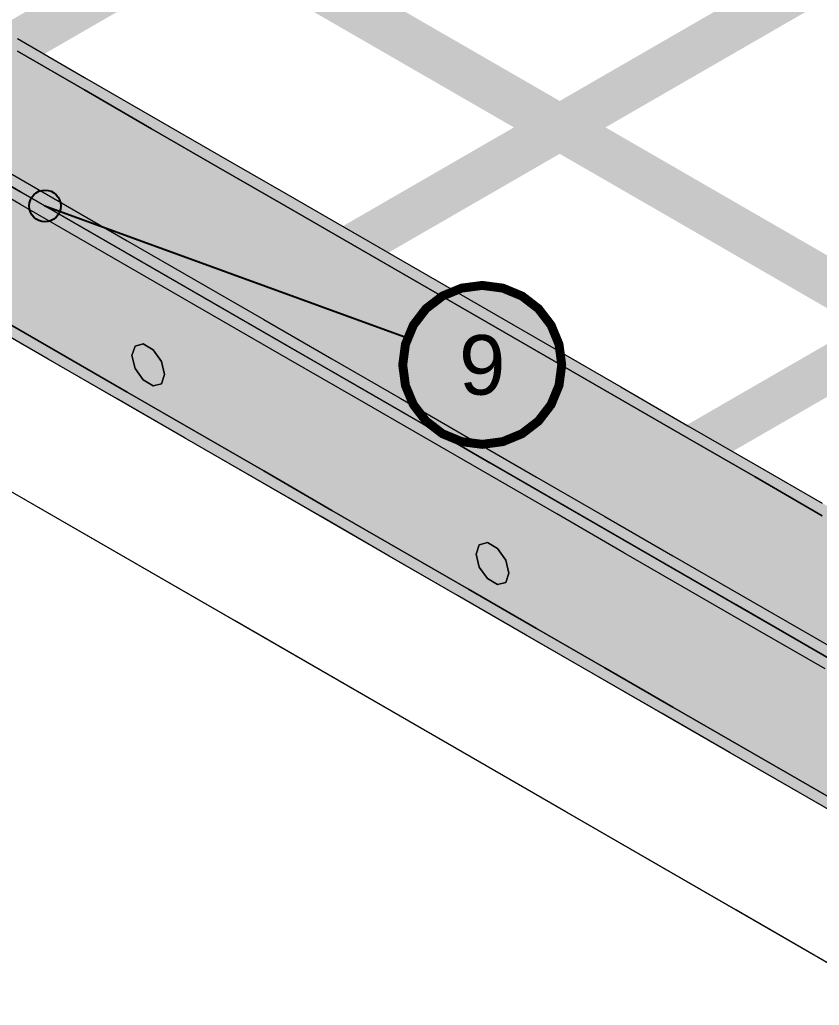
# Model space of a CAD drawing. Header units: metres. Extents: x 349021 to 349543, y 9281040 to 9281959.
# Drawn here: x 349206.5002 to 349206.9025, y 9281041.4445 to 9281041.9405 of the extents above; entities that cross this region are included whole.
import ezdxf
from ezdxf.enums import TextEntityAlignment as Align

# ---------------------------------------------------------------- set-up
doc = ezdxf.new("R2010")
doc.units = ezdxf.units.M
doc.header["$LTSCALE"] = 0.25
doc.layers.add('ISO-3D', color=7, linetype='CONTINUOUS', lineweight=13)
doc.layers.add('ISO-3D-ARISTAS', color=250, linetype='CONTINUOUS', lineweight=13)
doc.layers.add('LLAMADAS-NUM', color=30, linetype='CONTINUOUS', lineweight=25, true_color=0xc05014)
doc.styles.get("Standard").update_dxf_attribs({"font": 'arial.ttf'})

msp = doc.modelspace()

# ---------------------------------------------------------------- linework, layer by layer
at = {"layer": 'ISO-3D', "true_color": 0x67422b}
for points in [[(349206.55019, 9281041.97166), (349206.55432, 9281041.97274), (349206.46759, 9281041.92397), (349206.47171, 9281041.92505)], [(349206.88861, 9281041.96705), (349206.89273, 9281041.96812), (349206.806, 9281041.91935), (349206.81013, 9281041.92043)], [(349206.56354, 9281041.95276), (349206.55941, 9281041.95168), (349206.48093, 9281041.90507), (349206.47681, 9281041.90399)], [(349206.90195, 9281041.94814), (349206.89783, 9281041.94706), (349206.81935, 9281041.90045), (349206.81522, 9281041.89937)], [(349206.806, 9281041.91935), (349206.81013, 9281041.92043), (349206.7234, 9281041.87166), (349206.72752, 9281041.87274)], [(349206.81935, 9281041.90045), (349206.81522, 9281041.89937), (349206.73674, 9281041.85276), (349206.73262, 9281041.85168)], [(349206.7234, 9281041.87166), (349206.72752, 9281041.87274), (349206.64079, 9281041.82397), (349206.64492, 9281041.82505)], [(349206.73674, 9281041.85276), (349206.73262, 9281041.85168), (349206.65414, 9281041.80507), (349206.65001, 9281041.80399)], [(349206.64079, 9281041.82397), (349206.64492, 9281041.82505), (349206.55819, 9281041.77628), (349206.56231, 9281041.77736)], [(349206.97921, 9281041.81935), (349206.98333, 9281041.82043), (349206.8966, 9281041.77166), (349206.90073, 9281041.77274)], [(349206.65414, 9281041.80507), (349206.65001, 9281041.80399), (349206.57153, 9281041.75737), (349206.56741, 9281041.75629)], [(349206.8966, 9281041.77166), (349206.90073, 9281041.77274), (349206.814, 9281041.72397), (349206.81812, 9281041.72505)], [(349206.90995, 9281041.75276), (349206.90582, 9281041.75168), (349206.82734, 9281041.70507), (349206.82322, 9281041.70399)], [(349206.814, 9281041.72397), (349206.81812, 9281041.72505), (349206.73139, 9281041.67628), (349206.73552, 9281041.67736)], [(349206.82734, 9281041.70507), (349206.82322, 9281041.70399), (349206.74474, 9281041.65737), (349206.74061, 9281041.65629)]]:
    msp.add_solid(points, dxfattribs=at)
at = {"layer": 'ISO-3D', "true_color": 0x7c4f34}
for points in [[(349206.55432, 9281041.97274), (349206.55941, 9281041.9698), (349206.47171, 9281041.92505), (349206.47681, 9281041.9221)], [(349206.72463, 9281041.92564), (349206.71953, 9281041.92269), (349206.64202, 9281041.97333), (349206.63692, 9281041.97039)], [(349206.89273, 9281041.96812), (349206.89783, 9281041.96518), (349206.81013, 9281041.92043), (349206.81522, 9281041.91749)], [(349206.55941, 9281041.95168), (349206.55432, 9281041.95462), (349206.47681, 9281041.90399), (349206.47171, 9281041.90693)], [(349206.71953, 9281041.90458), (349206.72463, 9281041.90752), (349206.63692, 9281041.95227), (349206.64202, 9281041.95521)], [(349206.89783, 9281041.94706), (349206.89273, 9281041.95001), (349206.81522, 9281041.89937), (349206.81013, 9281041.90231)], [(349206.80723, 9281041.87794), (349206.80213, 9281041.875), (349206.72463, 9281041.92564), (349206.71953, 9281041.92269)], [(349206.81013, 9281041.92043), (349206.81522, 9281041.91749), (349206.72752, 9281041.87274), (349206.73262, 9281041.8698)], [(349206.80213, 9281041.85688), (349206.80723, 9281041.85983), (349206.71953, 9281041.90458), (349206.72463, 9281041.90752)], [(349206.81522, 9281041.89937), (349206.81013, 9281041.90231), (349206.73262, 9281041.85168), (349206.72752, 9281041.85462)], [(349206.88984, 9281041.83025), (349206.88474, 9281041.82731), (349206.80723, 9281041.87794), (349206.80213, 9281041.875)], [(349206.55142, 9281041.82564), (349206.54632, 9281041.82269), (349206.46881, 9281041.87333), (349206.46372, 9281041.87039)], [(349206.72752, 9281041.87274), (349206.73262, 9281041.8698), (349206.64492, 9281041.82505), (349206.65001, 9281041.8221)], [(349206.88474, 9281041.80919), (349206.88984, 9281041.81213), (349206.80213, 9281041.85688), (349206.80723, 9281041.85983)], [(349206.54632, 9281041.80458), (349206.55142, 9281041.80752), (349206.46372, 9281041.85227), (349206.46881, 9281041.85521)], [(349206.73262, 9281041.85168), (349206.72752, 9281041.85462), (349206.65001, 9281041.80399), (349206.64492, 9281041.80693)], [(349206.97244, 9281041.78256), (349206.96734, 9281041.77962), (349206.88984, 9281041.83025), (349206.88474, 9281041.82731)], [(349206.63403, 9281041.77794), (349206.62893, 9281041.775), (349206.55142, 9281041.82564), (349206.54632, 9281041.82269)], [(349206.64492, 9281041.82505), (349206.65001, 9281041.8221), (349206.56231, 9281041.77736), (349206.56741, 9281041.77441)], [(349206.98333, 9281041.82043), (349206.98843, 9281041.81749), (349206.90073, 9281041.77274), (349206.90582, 9281041.7698)], [(349206.96734, 9281041.7615), (349206.97244, 9281041.76444), (349206.88474, 9281041.80919), (349206.88984, 9281041.81213)], [(349206.62893, 9281041.75688), (349206.63403, 9281041.75983), (349206.54632, 9281041.80458), (349206.55142, 9281041.80752)], [(349206.65001, 9281041.80399), (349206.64492, 9281041.80693), (349206.56741, 9281041.75629), (349206.56231, 9281041.75924)], [(349206.98843, 9281041.79937), (349206.98333, 9281041.80231), (349206.90582, 9281041.75168), (349206.90073, 9281041.75462)], [(349206.71663, 9281041.73025), (349206.71153, 9281041.72731), (349206.63403, 9281041.77794), (349206.62893, 9281041.775)], [(349206.90073, 9281041.77274), (349206.90582, 9281041.7698), (349206.81812, 9281041.72505), (349206.82322, 9281041.7221)], [(349206.71153, 9281041.70919), (349206.71663, 9281041.71213), (349206.62893, 9281041.75688), (349206.63403, 9281041.75983)], [(349206.90582, 9281041.75168), (349206.90073, 9281041.75462), (349206.82322, 9281041.70399), (349206.81812, 9281041.70693)], [(349206.79924, 9281041.68256), (349206.79414, 9281041.67962), (349206.71663, 9281041.73025), (349206.71153, 9281041.72731)], [(349206.81812, 9281041.72505), (349206.82322, 9281041.7221), (349206.73552, 9281041.67736), (349206.74061, 9281041.67441)], [(349206.79414, 9281041.6615), (349206.79924, 9281041.66444), (349206.71153, 9281041.70919), (349206.71663, 9281041.71213)], [(349206.82322, 9281041.70399), (349206.81812, 9281041.70693), (349206.74061, 9281041.65629), (349206.73552, 9281041.65924)], [(349206.88184, 9281041.63487), (349206.87674, 9281041.63192), (349206.79924, 9281041.68256), (349206.79414, 9281041.67962)], [(349206.87674, 9281041.61381), (349206.88184, 9281041.61675), (349206.79414, 9281041.6615), (349206.79924, 9281041.66444)], [(349206.96445, 9281041.58717), (349206.95935, 9281041.58423), (349206.88184, 9281041.63487), (349206.87674, 9281041.63192)], [(349206.95935, 9281041.56611), (349206.96445, 9281041.56906), (349206.87674, 9281041.61381), (349206.88184, 9281041.61675)]]:
    msp.add_solid(points, dxfattribs=at)
at = {"layer": 'ISO-3D', "true_color": 0x603d28}
for points in [[(349206.72875, 9281041.92456), (349206.72463, 9281041.92564), (349206.64614, 9281041.97225), (349206.64202, 9281041.97333)], [(349206.73032, 9281041.91987), (349206.72875, 9281041.92456), (349206.64772, 9281041.96756), (349206.64614, 9281041.97225)], [(349206.71383, 9281041.91034), (349206.7154, 9281041.90565), (349206.63122, 9281041.95804), (349206.6328, 9281041.95335)], [(349206.7154, 9281041.90565), (349206.71953, 9281041.90458), (349206.6328, 9281041.95335), (349206.63692, 9281041.95227)], [(349206.81136, 9281041.87687), (349206.80723, 9281041.87794), (349206.72875, 9281041.92456), (349206.72463, 9281041.92564)], [(349206.81293, 9281041.87218), (349206.81136, 9281041.87687), (349206.73032, 9281041.91987), (349206.72875, 9281041.92456)], [(349206.79643, 9281041.86265), (349206.79801, 9281041.85796), (349206.71383, 9281041.91034), (349206.7154, 9281041.90565)], [(349206.79801, 9281041.85796), (349206.80213, 9281041.85688), (349206.7154, 9281041.90565), (349206.71953, 9281041.90458)], [(349206.89396, 9281041.82917), (349206.88984, 9281041.83025), (349206.81136, 9281041.87687), (349206.80723, 9281041.87794)], [(349206.55554, 9281041.82456), (349206.55142, 9281041.82564), (349206.47294, 9281041.87225), (349206.46881, 9281041.87333)], [(349206.89554, 9281041.82448), (349206.89396, 9281041.82917), (349206.81293, 9281041.87218), (349206.81136, 9281041.87687)], [(349206.55712, 9281041.81987), (349206.55554, 9281041.82456), (349206.47451, 9281041.86756), (349206.47294, 9281041.87225)], [(349206.87904, 9281041.81496), (349206.88061, 9281041.81027), (349206.79643, 9281041.86265), (349206.79801, 9281041.85796)], [(349206.54062, 9281041.81034), (349206.5422, 9281041.80565), (349206.45802, 9281041.85804), (349206.45959, 9281041.85335)], [(349206.5422, 9281041.80565), (349206.54632, 9281041.80458), (349206.45959, 9281041.85335), (349206.46372, 9281041.85227)], [(349206.88061, 9281041.81027), (349206.88474, 9281041.80919), (349206.79801, 9281041.85796), (349206.80213, 9281041.85688)], [(349206.97657, 9281041.78148), (349206.97244, 9281041.78256), (349206.89396, 9281041.82917), (349206.88984, 9281041.83025)], [(349206.97814, 9281041.77679), (349206.97657, 9281041.78148), (349206.89554, 9281041.82448), (349206.89396, 9281041.82917)], [(349206.63815, 9281041.77687), (349206.63403, 9281041.77794), (349206.55554, 9281041.82456), (349206.55142, 9281041.82564)], [(349206.63973, 9281041.77218), (349206.63815, 9281041.77687), (349206.55712, 9281041.81987), (349206.55554, 9281041.82456)], [(349206.96164, 9281041.76727), (349206.96322, 9281041.76258), (349206.87904, 9281041.81496), (349206.88061, 9281041.81027)], [(349206.62323, 9281041.76265), (349206.6248, 9281041.75796), (349206.54062, 9281041.81034), (349206.5422, 9281041.80565)], [(349206.96322, 9281041.76258), (349206.96734, 9281041.7615), (349206.88061, 9281041.81027), (349206.88474, 9281041.80919)], [(349206.6248, 9281041.75796), (349206.62893, 9281041.75688), (349206.5422, 9281041.80565), (349206.54632, 9281041.80458)], [(349206.72076, 9281041.72917), (349206.71663, 9281041.73025), (349206.63815, 9281041.77687), (349206.63403, 9281041.77794)], [(349206.72233, 9281041.72448), (349206.72076, 9281041.72917), (349206.63973, 9281041.77218), (349206.63815, 9281041.77687)], [(349206.70583, 9281041.71496), (349206.70741, 9281041.71027), (349206.62323, 9281041.76265), (349206.6248, 9281041.75796)], [(349206.70741, 9281041.71027), (349206.71153, 9281041.70919), (349206.6248, 9281041.75796), (349206.62893, 9281041.75688)], [(349206.80336, 9281041.68148), (349206.79924, 9281041.68256), (349206.72076, 9281041.72917), (349206.71663, 9281041.73025)], [(349206.80494, 9281041.67679), (349206.80336, 9281041.68148), (349206.72233, 9281041.72448), (349206.72076, 9281041.72917)], [(349206.78844, 9281041.66727), (349206.79001, 9281041.66258), (349206.70583, 9281041.71496), (349206.70741, 9281041.71027)], [(349206.79001, 9281041.66258), (349206.79414, 9281041.6615), (349206.70741, 9281041.71027), (349206.71153, 9281041.70919)], [(349206.88597, 9281041.63379), (349206.88184, 9281041.63487), (349206.80336, 9281041.68148), (349206.79924, 9281041.68256)], [(349206.88754, 9281041.6291), (349206.88597, 9281041.63379), (349206.80494, 9281041.67679), (349206.80336, 9281041.68148)], [(349206.87104, 9281041.61957), (349206.87262, 9281041.61488), (349206.78844, 9281041.66727), (349206.79001, 9281041.66258)], [(349206.87262, 9281041.61488), (349206.87674, 9281041.61381), (349206.79001, 9281041.66258), (349206.79414, 9281041.6615)], [(349206.96857, 9281041.5861), (349206.96445, 9281041.58717), (349206.88597, 9281041.63379), (349206.88184, 9281041.63487)], [(349206.97015, 9281041.58141), (349206.96857, 9281041.5861), (349206.88754, 9281041.6291), (349206.88597, 9281041.63379)], [(349206.95365, 9281041.57188), (349206.95523, 9281041.56719), (349206.87104, 9281041.61957), (349206.87262, 9281041.61488)], [(349206.95523, 9281041.56719), (349206.95935, 9281041.56611), (349206.87262, 9281041.61488), (349206.87674, 9281041.61381)]]:
    msp.add_solid(points, dxfattribs=at)
at = {"layer": 'ISO-3D', "true_color": 0x553624}
for points in [[(349206.54862, 9281041.96697), (349206.55019, 9281041.97166), (349206.46601, 9281041.91928), (349206.46759, 9281041.92397)], [(349206.88703, 9281041.96236), (349206.88861, 9281041.96705), (349206.80443, 9281041.91466), (349206.806, 9281041.91935)], [(349206.56511, 9281041.95745), (349206.56354, 9281041.95276), (349206.48251, 9281041.90975), (349206.48093, 9281041.90507)], [(349206.90353, 9281041.95283), (349206.90195, 9281041.94814), (349206.82092, 9281041.90514), (349206.81935, 9281041.90045)], [(349206.80443, 9281041.91466), (349206.806, 9281041.91935), (349206.72182, 9281041.86697), (349206.7234, 9281041.87166)], [(349206.82092, 9281041.90514), (349206.81935, 9281041.90045), (349206.73832, 9281041.85745), (349206.73674, 9281041.85276)], [(349206.72182, 9281041.86697), (349206.7234, 9281041.87166), (349206.63922, 9281041.81928), (349206.64079, 9281041.82397)], [(349206.73832, 9281041.85745), (349206.73674, 9281041.85276), (349206.65571, 9281041.80975), (349206.65414, 9281041.80507)], [(349206.63922, 9281041.81928), (349206.64079, 9281041.82397), (349206.55661, 9281041.77159), (349206.55819, 9281041.77628)], [(349206.97763, 9281041.81466), (349206.97921, 9281041.81935), (349206.89503, 9281041.76697), (349206.8966, 9281041.77166)], [(349206.65571, 9281041.80975), (349206.65414, 9281041.80507), (349206.57311, 9281041.76206), (349206.57153, 9281041.75737)], [(349206.89503, 9281041.76697), (349206.8966, 9281041.77166), (349206.81242, 9281041.71928), (349206.814, 9281041.72397)], [(349206.91152, 9281041.75745), (349206.90995, 9281041.75276), (349206.82892, 9281041.70975), (349206.82734, 9281041.70507)], [(349206.81242, 9281041.71928), (349206.814, 9281041.72397), (349206.72982, 9281041.67159), (349206.73139, 9281041.67628)], [(349206.82892, 9281041.70975), (349206.82734, 9281041.70507), (349206.74631, 9281041.66206), (349206.74474, 9281041.65737)]]:
    msp.add_solid(points, dxfattribs=at)
at = {"layer": 'ISO-3D', "true_color": 0x7f5135}
for points in [[(349206.55941, 9281041.9698), (349206.56354, 9281041.96396), (349206.47681, 9281041.9221), (349206.48093, 9281041.91626)], [(349206.89783, 9281041.96518), (349206.90195, 9281041.95934), (349206.81522, 9281041.91749), (349206.81935, 9281041.91165)], [(349206.55432, 9281041.95462), (349206.55019, 9281041.96046), (349206.47171, 9281041.90693), (349206.46759, 9281041.91277)], [(349206.89273, 9281041.95001), (349206.88861, 9281041.95585), (349206.81013, 9281041.90231), (349206.806, 9281041.90816)], [(349206.81522, 9281041.91749), (349206.81935, 9281041.91165), (349206.73262, 9281041.8698), (349206.73674, 9281041.86396)], [(349206.81013, 9281041.90231), (349206.806, 9281041.90816), (349206.72752, 9281041.85462), (349206.7234, 9281041.86046)], [(349206.73262, 9281041.8698), (349206.73674, 9281041.86396), (349206.65001, 9281041.8221), (349206.65414, 9281041.81626)], [(349206.72752, 9281041.85462), (349206.7234, 9281041.86046), (349206.64492, 9281041.80693), (349206.64079, 9281041.81277)], [(349206.65001, 9281041.8221), (349206.65414, 9281041.81626), (349206.56741, 9281041.77441), (349206.57153, 9281041.76857)], [(349206.64492, 9281041.80693), (349206.64079, 9281041.81277), (349206.56231, 9281041.75924), (349206.55819, 9281041.76508)], [(349206.98333, 9281041.80231), (349206.97921, 9281041.80816), (349206.90073, 9281041.75462), (349206.8966, 9281041.76046)], [(349206.90582, 9281041.7698), (349206.90995, 9281041.76396), (349206.82322, 9281041.7221), (349206.82734, 9281041.71626)], [(349206.90073, 9281041.75462), (349206.8966, 9281041.76046), (349206.81812, 9281041.70693), (349206.814, 9281041.71277)], [(349206.82322, 9281041.7221), (349206.82734, 9281041.71626), (349206.74061, 9281041.67441), (349206.74474, 9281041.66857)], [(349206.81812, 9281041.70693), (349206.814, 9281041.71277), (349206.73552, 9281041.65924), (349206.73139, 9281041.66508)]]:
    msp.add_solid(points, dxfattribs=at)
at = {"layer": 'ISO-3D', "true_color": 0x865538}
for points in [[(349206.71953, 9281041.92269), (349206.7154, 9281041.91685), (349206.63692, 9281041.97039), (349206.6328, 9281041.96454)], [(349206.72463, 9281041.90752), (349206.72875, 9281041.91336), (349206.64202, 9281041.95521), (349206.64614, 9281041.96105)], [(349206.80213, 9281041.875), (349206.79801, 9281041.86916), (349206.71953, 9281041.92269), (349206.7154, 9281041.91685)], [(349206.80723, 9281041.85983), (349206.81136, 9281041.86567), (349206.72463, 9281041.90752), (349206.72875, 9281041.91336)], [(349206.88474, 9281041.82731), (349206.88061, 9281041.82147), (349206.80213, 9281041.875), (349206.79801, 9281041.86916)], [(349206.54632, 9281041.82269), (349206.5422, 9281041.81685), (349206.46372, 9281041.87039), (349206.45959, 9281041.86454)], [(349206.88984, 9281041.81213), (349206.89396, 9281041.81798), (349206.80723, 9281041.85983), (349206.81136, 9281041.86567)], [(349206.55142, 9281041.80752), (349206.55554, 9281041.81336), (349206.46881, 9281041.85521), (349206.47294, 9281041.86105)], [(349206.96734, 9281041.77962), (349206.96322, 9281041.77377), (349206.88474, 9281041.82731), (349206.88061, 9281041.82147)], [(349206.62893, 9281041.775), (349206.6248, 9281041.76916), (349206.54632, 9281041.82269), (349206.5422, 9281041.81685)], [(349206.97244, 9281041.76444), (349206.97657, 9281041.77028), (349206.88984, 9281041.81213), (349206.89396, 9281041.81798)], [(349206.63403, 9281041.75983), (349206.63815, 9281041.76567), (349206.55142, 9281041.80752), (349206.55554, 9281041.81336)], [(349206.71153, 9281041.72731), (349206.70741, 9281041.72147), (349206.62893, 9281041.775), (349206.6248, 9281041.76916)], [(349206.71663, 9281041.71213), (349206.72076, 9281041.71798), (349206.63403, 9281041.75983), (349206.63815, 9281041.76567)], [(349206.79414, 9281041.67962), (349206.79001, 9281041.67377), (349206.71153, 9281041.72731), (349206.70741, 9281041.72147)], [(349206.79924, 9281041.66444), (349206.80336, 9281041.67028), (349206.71663, 9281041.71213), (349206.72076, 9281041.71798)], [(349206.87674, 9281041.63192), (349206.87262, 9281041.62608), (349206.79414, 9281041.67962), (349206.79001, 9281041.67377)], [(349206.88184, 9281041.61675), (349206.88597, 9281041.62259), (349206.79924, 9281041.66444), (349206.80336, 9281041.67028)], [(349206.95935, 9281041.58423), (349206.95523, 9281041.57839), (349206.87674, 9281041.63192), (349206.87262, 9281041.62608)], [(349206.96445, 9281041.56906), (349206.96857, 9281041.5749), (349206.88184, 9281041.61675), (349206.88597, 9281041.62259)]]:
    msp.add_solid(points, dxfattribs=at)
at = {"layer": 'ISO-3D', "true_color": 0x7b4f34}
for points in [[(349206.72875, 9281041.91336), (349206.73032, 9281041.91987), (349206.64614, 9281041.96105), (349206.64772, 9281041.96756)], [(349206.7154, 9281041.91685), (349206.71383, 9281041.91034), (349206.6328, 9281041.96454), (349206.63122, 9281041.95804)], [(349206.81136, 9281041.86567), (349206.81293, 9281041.87218), (349206.72875, 9281041.91336), (349206.73032, 9281041.91987)], [(349206.79801, 9281041.86916), (349206.79643, 9281041.86265), (349206.7154, 9281041.91685), (349206.71383, 9281041.91034)], [(349206.88061, 9281041.82147), (349206.87904, 9281041.81496), (349206.79801, 9281041.86916), (349206.79643, 9281041.86265)], [(349206.89396, 9281041.81798), (349206.89554, 9281041.82448), (349206.81136, 9281041.86567), (349206.81293, 9281041.87218)], [(349206.5422, 9281041.81685), (349206.54062, 9281041.81034), (349206.45959, 9281041.86454), (349206.45802, 9281041.85804)], [(349206.55554, 9281041.81336), (349206.55712, 9281041.81987), (349206.47294, 9281041.86105), (349206.47451, 9281041.86756)], [(349206.97657, 9281041.77028), (349206.97814, 9281041.77679), (349206.89396, 9281041.81798), (349206.89554, 9281041.82448)], [(349206.63815, 9281041.76567), (349206.63973, 9281041.77218), (349206.55554, 9281041.81336), (349206.55712, 9281041.81987)], [(349206.96322, 9281041.77377), (349206.96164, 9281041.76727), (349206.88061, 9281041.82147), (349206.87904, 9281041.81496)], [(349206.6248, 9281041.76916), (349206.62323, 9281041.76265), (349206.5422, 9281041.81685), (349206.54062, 9281041.81034)], [(349206.70741, 9281041.72147), (349206.70583, 9281041.71496), (349206.6248, 9281041.76916), (349206.62323, 9281041.76265)], [(349206.72076, 9281041.71798), (349206.72233, 9281041.72448), (349206.63815, 9281041.76567), (349206.63973, 9281041.77218)], [(349206.80336, 9281041.67028), (349206.80494, 9281041.67679), (349206.72076, 9281041.71798), (349206.72233, 9281041.72448)], [(349206.79001, 9281041.67377), (349206.78844, 9281041.66727), (349206.70741, 9281041.72147), (349206.70583, 9281041.71496)], [(349206.88597, 9281041.62259), (349206.88754, 9281041.6291), (349206.80336, 9281041.67028), (349206.80494, 9281041.67679)], [(349206.87262, 9281041.62608), (349206.87104, 9281041.61957), (349206.79001, 9281041.67377), (349206.78844, 9281041.66727)], [(349206.95523, 9281041.57839), (349206.95365, 9281041.57188), (349206.87262, 9281041.62608), (349206.87104, 9281041.61957)], [(349206.96857, 9281041.5749), (349206.97015, 9281041.58141), (349206.88597, 9281041.62259), (349206.88754, 9281041.6291)]]:
    msp.add_solid(points, dxfattribs=at)
at = {"layer": 'ISO-3D', "true_color": 0x70472f}
for points in [[(349206.55019, 9281041.96046), (349206.54862, 9281041.96697), (349206.46759, 9281041.91277), (349206.46601, 9281041.91928)], [(349206.56354, 9281041.96396), (349206.56511, 9281041.95745), (349206.48093, 9281041.91626), (349206.48251, 9281041.90975)], [(349206.88861, 9281041.95585), (349206.88703, 9281041.96236), (349206.806, 9281041.90816), (349206.80443, 9281041.91466)], [(349206.90195, 9281041.95934), (349206.90353, 9281041.95283), (349206.81935, 9281041.91165), (349206.82092, 9281041.90514)], [(349206.806, 9281041.90816), (349206.80443, 9281041.91466), (349206.7234, 9281041.86046), (349206.72182, 9281041.86697)], [(349206.81935, 9281041.91165), (349206.82092, 9281041.90514), (349206.73674, 9281041.86396), (349206.73832, 9281041.85745)], [(349206.7234, 9281041.86046), (349206.72182, 9281041.86697), (349206.64079, 9281041.81277), (349206.63922, 9281041.81928)], [(349206.73674, 9281041.86396), (349206.73832, 9281041.85745), (349206.65414, 9281041.81626), (349206.65571, 9281041.80975)], [(349206.64079, 9281041.81277), (349206.63922, 9281041.81928), (349206.55819, 9281041.76508), (349206.55661, 9281041.77159)], [(349206.65414, 9281041.81626), (349206.65571, 9281041.80975), (349206.57153, 9281041.76857), (349206.57311, 9281041.76206)], [(349206.97921, 9281041.80816), (349206.97763, 9281041.81466), (349206.8966, 9281041.76046), (349206.89503, 9281041.76697)], [(349206.8966, 9281041.76046), (349206.89503, 9281041.76697), (349206.814, 9281041.71277), (349206.81242, 9281041.71928)], [(349206.90995, 9281041.76396), (349206.91152, 9281041.75745), (349206.82734, 9281041.71626), (349206.82892, 9281041.70975)], [(349206.814, 9281041.71277), (349206.81242, 9281041.71928), (349206.73139, 9281041.66508), (349206.72982, 9281041.67159)], [(349206.82734, 9281041.71626), (349206.82892, 9281041.70975), (349206.74474, 9281041.66857), (349206.74631, 9281041.66206)]]:
    msp.add_solid(points, dxfattribs=at)
at = {"layer": 'ISO-3D', "true_color": 0x2b2e35}
for points in [[(349206.53281, 9281041.91153), (349206.50256, 9281041.89407), (349206.49907, 9281041.93101), (349206.46883, 9281041.91354)], [(349206.53281, 9281041.90518), (349206.49982, 9281041.88613), (349206.49907, 9281041.92466), (349206.46608, 9281041.90561)], [(349206.50256, 9281041.89407), (349206.47232, 9281041.8766), (349206.46883, 9281041.91354), (349206.43858, 9281041.89608)], [(349206.56655, 9281041.89205), (349206.5363, 9281041.87459), (349206.53281, 9281041.91153), (349206.50256, 9281041.89407)], [(349206.56655, 9281041.8857), (349206.53355, 9281041.86665), (349206.53281, 9281041.90518), (349206.49982, 9281041.88613)], [(349206.5363, 9281041.87459), (349206.50605, 9281041.85713), (349206.50256, 9281041.89407), (349206.47232, 9281041.8766)], [(349206.60028, 9281041.87257), (349206.57004, 9281041.85511), (349206.56655, 9281041.89205), (349206.5363, 9281041.87459)], [(349206.53355, 9281041.86665), (349206.50056, 9281041.8476), (349206.49982, 9281041.88613), (349206.46682, 9281041.86708)], [(349206.60028, 9281041.86622), (349206.56729, 9281041.84717), (349206.56655, 9281041.8857), (349206.53355, 9281041.86665)], [(349206.50605, 9281041.85713), (349206.50056, 9281041.85395), (349206.47232, 9281041.8766), (349206.46682, 9281041.87343)], [(349206.57004, 9281041.85511), (349206.53979, 9281041.83765), (349206.5363, 9281041.87459), (349206.50605, 9281041.85713)], [(349206.63402, 9281041.8531), (349206.60377, 9281041.83563), (349206.60028, 9281041.87257), (349206.57004, 9281041.85511)], [(349206.56729, 9281041.84717), (349206.53429, 9281041.82812), (349206.53355, 9281041.86665), (349206.50056, 9281041.8476)], [(349206.63402, 9281041.84675), (349206.60102, 9281041.8277), (349206.60028, 9281041.86622), (349206.56729, 9281041.84717)], [(349206.53979, 9281041.83765), (349206.53429, 9281041.83447), (349206.50605, 9281041.85713), (349206.50056, 9281041.85395)], [(349206.60377, 9281041.83563), (349206.57353, 9281041.81817), (349206.57004, 9281041.85511), (349206.53979, 9281041.83765)], [(349206.66775, 9281041.83362), (349206.63751, 9281041.81616), (349206.63402, 9281041.8531), (349206.60377, 9281041.83563)], [(349206.60102, 9281041.8277), (349206.56803, 9281041.80865), (349206.56729, 9281041.84717), (349206.53429, 9281041.82812)], [(349206.66775, 9281041.82727), (349206.63476, 9281041.80822), (349206.63402, 9281041.84675), (349206.60102, 9281041.8277)], [(349206.57353, 9281041.81817), (349206.56803, 9281041.815), (349206.53979, 9281041.83765), (349206.53429, 9281041.83447)], [(349206.63751, 9281041.81616), (349206.60726, 9281041.79869), (349206.60377, 9281041.83563), (349206.57353, 9281041.81817)], [(349206.70149, 9281041.81414), (349206.67124, 9281041.79668), (349206.66775, 9281041.83362), (349206.63751, 9281041.81616)], [(349206.63476, 9281041.80822), (349206.60176, 9281041.78917), (349206.60102, 9281041.8277), (349206.56803, 9281041.80865)], [(349206.70149, 9281041.80779), (349206.66849, 9281041.78874), (349206.66775, 9281041.82727), (349206.63476, 9281041.80822)], [(349206.60726, 9281041.79869), (349206.60176, 9281041.79552), (349206.57353, 9281041.81817), (349206.56803, 9281041.815)], [(349206.67124, 9281041.79668), (349206.641, 9281041.77922), (349206.63751, 9281041.81616), (349206.60726, 9281041.79869)], [(349206.73523, 9281041.79466), (349206.70498, 9281041.7772), (349206.70149, 9281041.81414), (349206.67124, 9281041.79668)], [(349206.66849, 9281041.78874), (349206.6355, 9281041.76969), (349206.63476, 9281041.80822), (349206.60176, 9281041.78917)], [(349206.73523, 9281041.78831), (349206.70223, 9281041.76926), (349206.70149, 9281041.80779), (349206.66849, 9281041.78874)], [(349206.641, 9281041.77922), (349206.6355, 9281041.77604), (349206.60726, 9281041.79869), (349206.60176, 9281041.79552)], [(349206.70498, 9281041.7772), (349206.67473, 9281041.75974), (349206.67124, 9281041.79668), (349206.641, 9281041.77922)], [(349206.76896, 9281041.77519), (349206.73872, 9281041.75772), (349206.73523, 9281041.79466), (349206.70498, 9281041.7772)], [(349206.52001, 9281041.77287), (349206.51452, 9281041.76969), (349206.4857, 9281041.79268), (349206.4802, 9281041.7895)], [(349206.70223, 9281041.76926), (349206.66923, 9281041.75021), (349206.66849, 9281041.78874), (349206.6355, 9281041.76969)], [(349206.76896, 9281041.76884), (349206.73597, 9281041.74979), (349206.73523, 9281041.78831), (349206.70223, 9281041.76926)], [(349206.67473, 9281041.75974), (349206.66923, 9281041.75656), (349206.641, 9281041.77922), (349206.6355, 9281041.77604)], [(349206.73872, 9281041.75772), (349206.70847, 9281041.74026), (349206.70498, 9281041.7772), (349206.67473, 9281041.75974)], [(349206.8027, 9281041.75571), (349206.77245, 9281041.73825), (349206.76896, 9281041.77519), (349206.73872, 9281041.75772)], [(349206.55433, 9281041.75305), (349206.54883, 9281041.74988), (349206.52001, 9281041.77287), (349206.51452, 9281041.76969)], [(349206.73597, 9281041.74979), (349206.70297, 9281041.73074), (349206.70223, 9281041.76926), (349206.66923, 9281041.75021)], [(349206.8027, 9281041.74936), (349206.7697, 9281041.73031), (349206.76896, 9281041.76884), (349206.73597, 9281041.74979)], [(349206.70847, 9281041.74026), (349206.70297, 9281041.73709), (349206.67473, 9281041.75974), (349206.66923, 9281041.75656)], [(349206.77245, 9281041.73825), (349206.74221, 9281041.72078), (349206.73872, 9281041.75772), (349206.70847, 9281041.74026)], [(349206.83643, 9281041.73623), (349206.80619, 9281041.71877), (349206.8027, 9281041.75571), (349206.77245, 9281041.73825)], [(349206.58865, 9281041.73324), (349206.58315, 9281041.73006), (349206.55433, 9281041.75305), (349206.54883, 9281041.74988)], [(349206.7697, 9281041.73031), (349206.73671, 9281041.71126), (349206.73597, 9281041.74979), (349206.70297, 9281041.73074)], [(349206.83643, 9281041.72988), (349206.80344, 9281041.71083), (349206.8027, 9281041.74936), (349206.7697, 9281041.73031)], [(349206.74221, 9281041.72078), (349206.73671, 9281041.71761), (349206.70847, 9281041.74026), (349206.70297, 9281041.73709)], [(349206.80619, 9281041.71877), (349206.77594, 9281041.70131), (349206.77245, 9281041.73825), (349206.74221, 9281041.72078)], [(349206.87017, 9281041.71675), (349206.83992, 9281041.69929), (349206.83643, 9281041.73623), (349206.80619, 9281041.71877)], [(349206.62297, 9281041.71343), (349206.61747, 9281041.71025), (349206.58865, 9281041.73324), (349206.58315, 9281041.73006)], [(349206.80344, 9281041.71083), (349206.77044, 9281041.69178), (349206.7697, 9281041.73031), (349206.73671, 9281041.71126)], [(349206.87017, 9281041.7104), (349206.83717, 9281041.69135), (349206.83643, 9281041.72988), (349206.80344, 9281041.71083)], [(349206.77594, 9281041.70131), (349206.77044, 9281041.69813), (349206.74221, 9281041.72078), (349206.73671, 9281041.71761)], [(349206.83992, 9281041.69929), (349206.80968, 9281041.68183), (349206.80619, 9281041.71877), (349206.77594, 9281041.70131)], [(349206.90391, 9281041.69728), (349206.87366, 9281041.67981), (349206.87017, 9281041.71675), (349206.83992, 9281041.69929)], [(349206.65728, 9281041.69361), (349206.65179, 9281041.69044), (349206.62297, 9281041.71343), (349206.61747, 9281041.71025)], [(349206.83717, 9281041.69135), (349206.80418, 9281041.6723), (349206.80344, 9281041.71083), (349206.77044, 9281041.69178)], [(349206.90391, 9281041.69093), (349206.87091, 9281041.67188), (349206.87017, 9281041.7104), (349206.83717, 9281041.69135)], [(349206.80968, 9281041.68183), (349206.80418, 9281041.67865), (349206.77594, 9281041.70131), (349206.77044, 9281041.69813)], [(349206.87366, 9281041.67981), (349206.84341, 9281041.66235), (349206.83992, 9281041.69929), (349206.80968, 9281041.68183)], [(349206.93764, 9281041.6778), (349206.9074, 9281041.66034), (349206.90391, 9281041.69728), (349206.87366, 9281041.67981)], [(349206.6916, 9281041.6738), (349206.6861, 9281041.67062), (349206.65728, 9281041.69361), (349206.65179, 9281041.69044)], [(349206.87091, 9281041.67188), (349206.83791, 9281041.65283), (349206.83717, 9281041.69135), (349206.80418, 9281041.6723)], [(349206.93764, 9281041.67145), (349206.90465, 9281041.6524), (349206.90391, 9281041.69093), (349206.87091, 9281041.67188)], [(349206.84341, 9281041.66235), (349206.83791, 9281041.65918), (349206.80968, 9281041.68183), (349206.80418, 9281041.67865)], [(349206.9074, 9281041.66034), (349206.87715, 9281041.64287), (349206.87366, 9281041.67981), (349206.84341, 9281041.66235)], [(349206.72592, 9281041.65399), (349206.72042, 9281041.65081), (349206.6916, 9281041.6738), (349206.6861, 9281041.67062)], [(349206.90465, 9281041.6524), (349206.87165, 9281041.63335), (349206.87091, 9281041.67188), (349206.83791, 9281041.65283)], [(349206.87715, 9281041.64287), (349206.87165, 9281041.6397), (349206.84341, 9281041.66235), (349206.83791, 9281041.65918)], [(349206.94113, 9281041.64086), (349206.91089, 9281041.6234), (349206.9074, 9281041.66034), (349206.87715, 9281041.64287)], [(349206.76024, 9281041.63417), (349206.75474, 9281041.631), (349206.72592, 9281041.65399), (349206.72042, 9281041.65081)], [(349206.93838, 9281041.63292), (349206.90539, 9281041.61387), (349206.90465, 9281041.6524), (349206.87165, 9281041.63335)], [(349206.91089, 9281041.6234), (349206.90539, 9281041.62022), (349206.87715, 9281041.64287), (349206.87165, 9281041.6397)], [(349206.79455, 9281041.61436), (349206.78906, 9281041.61119), (349206.76024, 9281041.63417), (349206.75474, 9281041.631)], [(349206.82887, 9281041.59455), (349206.82337, 9281041.59137), (349206.79455, 9281041.61436), (349206.78906, 9281041.61119)], [(349206.86319, 9281041.57473), (349206.85769, 9281041.57156), (349206.82887, 9281041.59455), (349206.82337, 9281041.59137)], [(349206.89751, 9281041.55492), (349206.89201, 9281041.55175), (349206.86319, 9281041.57473), (349206.85769, 9281041.57156)], [(349206.93182, 9281041.53511), (349206.92633, 9281041.53193), (349206.89751, 9281041.55492), (349206.89201, 9281041.55175)]]:
    msp.add_solid(points, dxfattribs=at)
at = {"layer": 'ISO-3D', "true_color": 0x262a30}
for points in [[(349206.53281, 9281041.90518), (349206.49907, 9281041.92466), (349206.53281, 9281041.91153), (349206.49907, 9281041.93101)], [(349206.56655, 9281041.8857), (349206.53281, 9281041.90518), (349206.56655, 9281041.89205), (349206.53281, 9281041.91153)], [(349206.60028, 9281041.86622), (349206.56655, 9281041.8857), (349206.60028, 9281041.87257), (349206.56655, 9281041.89205)], [(349206.50056, 9281041.8476), (349206.46682, 9281041.86708), (349206.50056, 9281041.85395), (349206.46682, 9281041.87343)], [(349206.52001, 9281041.81097), (349206.4857, 9281041.83078), (349206.52001, 9281041.84907), (349206.4857, 9281041.86888)], [(349206.63402, 9281041.84675), (349206.60028, 9281041.86622), (349206.63402, 9281041.8531), (349206.60028, 9281041.87257)], [(349206.50056, 9281041.81268), (349206.46682, 9281041.83215), (349206.50056, 9281041.8476), (349206.46682, 9281041.86708)], [(349206.53429, 9281041.82812), (349206.50056, 9281041.8476), (349206.53429, 9281041.83447), (349206.50056, 9281041.85395)], [(349206.55433, 9281041.79115), (349206.52001, 9281041.81097), (349206.55433, 9281041.82925), (349206.52001, 9281041.84907)], [(349206.66775, 9281041.82727), (349206.63402, 9281041.84675), (349206.66775, 9281041.83362), (349206.63402, 9281041.8531)], [(349206.53429, 9281041.7932), (349206.50056, 9281041.81268), (349206.53429, 9281041.82812), (349206.50056, 9281041.8476)], [(349206.56803, 9281041.80865), (349206.53429, 9281041.82812), (349206.56803, 9281041.815), (349206.53429, 9281041.83447)], [(349206.70149, 9281041.80779), (349206.66775, 9281041.82727), (349206.70149, 9281041.81414), (349206.66775, 9281041.83362)], [(349206.50056, 9281041.77775), (349206.46682, 9281041.79723), (349206.50056, 9281041.81268), (349206.46682, 9281041.83215)], [(349206.52001, 9281041.77287), (349206.4857, 9281041.79268), (349206.52001, 9281041.81097), (349206.4857, 9281041.83078)], [(349206.58865, 9281041.77134), (349206.55433, 9281041.79115), (349206.58865, 9281041.80944), (349206.55433, 9281041.82925)], [(349206.56803, 9281041.77372), (349206.53429, 9281041.7932), (349206.56803, 9281041.80865), (349206.53429, 9281041.82812)], [(349206.60176, 9281041.78917), (349206.56803, 9281041.80865), (349206.60176, 9281041.79552), (349206.56803, 9281041.815)], [(349206.73523, 9281041.78831), (349206.70149, 9281041.80779), (349206.73523, 9281041.79466), (349206.70149, 9281041.81414)], [(349206.53429, 9281041.75827), (349206.50056, 9281041.77775), (349206.53429, 9281041.7932), (349206.50056, 9281041.81268)], [(349206.55433, 9281041.75305), (349206.52001, 9281041.77287), (349206.55433, 9281041.79115), (349206.52001, 9281041.81097)], [(349206.60176, 9281041.75424), (349206.56803, 9281041.77372), (349206.60176, 9281041.78917), (349206.56803, 9281041.80865)], [(349206.62297, 9281041.75153), (349206.58865, 9281041.77134), (349206.62297, 9281041.78963), (349206.58865, 9281041.80944)], [(349206.6355, 9281041.76969), (349206.60176, 9281041.78917), (349206.6355, 9281041.77604), (349206.60176, 9281041.79552)], [(349206.76896, 9281041.76884), (349206.73523, 9281041.78831), (349206.76896, 9281041.77519), (349206.73523, 9281041.79466)], [(349206.56803, 9281041.7388), (349206.53429, 9281041.75827), (349206.56803, 9281041.77372), (349206.53429, 9281041.7932)], [(349206.58865, 9281041.73324), (349206.55433, 9281041.75305), (349206.58865, 9281041.77134), (349206.55433, 9281041.79115)], [(349206.6355, 9281041.73477), (349206.60176, 9281041.75424), (349206.6355, 9281041.76969), (349206.60176, 9281041.78917)], [(349206.65728, 9281041.73171), (349206.62297, 9281041.75153), (349206.65728, 9281041.76981), (349206.62297, 9281041.78963)], [(349206.66923, 9281041.75021), (349206.6355, 9281041.76969), (349206.66923, 9281041.75656), (349206.6355, 9281041.77604)], [(349206.8027, 9281041.74936), (349206.76896, 9281041.76884), (349206.8027, 9281041.75571), (349206.76896, 9281041.77519)], [(349206.60176, 9281041.71932), (349206.56803, 9281041.7388), (349206.60176, 9281041.75424), (349206.56803, 9281041.77372)], [(349206.62297, 9281041.71343), (349206.58865, 9281041.73324), (349206.62297, 9281041.75153), (349206.58865, 9281041.77134)], [(349206.66923, 9281041.71529), (349206.6355, 9281041.73477), (349206.66923, 9281041.75021), (349206.6355, 9281041.76969)], [(349206.6916, 9281041.7119), (349206.65728, 9281041.73171), (349206.6916, 9281041.75), (349206.65728, 9281041.76981)], [(349206.6355, 9281041.69984), (349206.60176, 9281041.71932), (349206.6355, 9281041.73477), (349206.60176, 9281041.75424)], [(349206.70297, 9281041.73074), (349206.66923, 9281041.75021), (349206.70297, 9281041.73709), (349206.66923, 9281041.75656)], [(349206.83643, 9281041.72988), (349206.8027, 9281041.74936), (349206.83643, 9281041.73623), (349206.8027, 9281041.75571)], [(349206.65728, 9281041.69361), (349206.62297, 9281041.71343), (349206.65728, 9281041.73171), (349206.62297, 9281041.75153)], [(349206.70297, 9281041.69581), (349206.66923, 9281041.71529), (349206.70297, 9281041.73074), (349206.66923, 9281041.75021)], [(349206.72592, 9281041.69209), (349206.6916, 9281041.7119), (349206.72592, 9281041.73019), (349206.6916, 9281041.75)], [(349206.66923, 9281041.68036), (349206.6355, 9281041.69984), (349206.66923, 9281041.71529), (349206.6355, 9281041.73477)], [(349206.73671, 9281041.71126), (349206.70297, 9281041.73074), (349206.73671, 9281041.71761), (349206.70297, 9281041.73709)], [(349206.87017, 9281041.7104), (349206.83643, 9281041.72988), (349206.87017, 9281041.71675), (349206.83643, 9281041.73623)], [(349206.6916, 9281041.6738), (349206.65728, 9281041.69361), (349206.6916, 9281041.7119), (349206.65728, 9281041.73171)], [(349206.73671, 9281041.67633), (349206.70297, 9281041.69581), (349206.73671, 9281041.71126), (349206.70297, 9281041.73074)], [(349206.76024, 9281041.67227), (349206.72592, 9281041.69209), (349206.76024, 9281041.71037), (349206.72592, 9281041.73019)], [(349206.70297, 9281041.66089), (349206.66923, 9281041.68036), (349206.70297, 9281041.69581), (349206.66923, 9281041.71529)], [(349206.77044, 9281041.69178), (349206.73671, 9281041.71126), (349206.77044, 9281041.69813), (349206.73671, 9281041.71761)], [(349206.90391, 9281041.69093), (349206.87017, 9281041.7104), (349206.90391, 9281041.69728), (349206.87017, 9281041.71675)], [(349206.72592, 9281041.65399), (349206.6916, 9281041.6738), (349206.72592, 9281041.69209), (349206.6916, 9281041.7119)], [(349206.77044, 9281041.65686), (349206.73671, 9281041.67633), (349206.77044, 9281041.69178), (349206.73671, 9281041.71126)], [(349206.79455, 9281041.65246), (349206.76024, 9281041.67227), (349206.79455, 9281041.69056), (349206.76024, 9281041.71037)], [(349206.73671, 9281041.64141), (349206.70297, 9281041.66089), (349206.73671, 9281041.67633), (349206.70297, 9281041.69581)], [(349206.80418, 9281041.6723), (349206.77044, 9281041.69178), (349206.80418, 9281041.67865), (349206.77044, 9281041.69813)], [(349206.76024, 9281041.63417), (349206.72592, 9281041.65399), (349206.76024, 9281041.67227), (349206.72592, 9281041.69209)], [(349206.80418, 9281041.63738), (349206.77044, 9281041.65686), (349206.80418, 9281041.6723), (349206.77044, 9281041.69178)], [(349206.82887, 9281041.63265), (349206.79455, 9281041.65246), (349206.82887, 9281041.67075), (349206.79455, 9281041.69056)], [(349206.77044, 9281041.62193), (349206.73671, 9281041.64141), (349206.77044, 9281041.65686), (349206.73671, 9281041.67633)], [(349206.83791, 9281041.65283), (349206.80418, 9281041.6723), (349206.83791, 9281041.65918), (349206.80418, 9281041.67865)], [(349206.79455, 9281041.61436), (349206.76024, 9281041.63417), (349206.79455, 9281041.65246), (349206.76024, 9281041.67227)], [(349206.83791, 9281041.6179), (349206.80418, 9281041.63738), (349206.83791, 9281041.65283), (349206.80418, 9281041.6723)], [(349206.86319, 9281041.61283), (349206.82887, 9281041.63265), (349206.86319, 9281041.65093), (349206.82887, 9281041.67075)], [(349206.80418, 9281041.60245), (349206.77044, 9281041.62193), (349206.80418, 9281041.63738), (349206.77044, 9281041.65686)], [(349206.87165, 9281041.63335), (349206.83791, 9281041.65283), (349206.87165, 9281041.6397), (349206.83791, 9281041.65918)], [(349206.82887, 9281041.59455), (349206.79455, 9281041.61436), (349206.82887, 9281041.63265), (349206.79455, 9281041.65246)], [(349206.87165, 9281041.59842), (349206.83791, 9281041.6179), (349206.87165, 9281041.63335), (349206.83791, 9281041.65283)], [(349206.89751, 9281041.59302), (349206.86319, 9281041.61283), (349206.89751, 9281041.63112), (349206.86319, 9281041.65093)], [(349206.83791, 9281041.58298), (349206.80418, 9281041.60245), (349206.83791, 9281041.6179), (349206.80418, 9281041.63738)], [(349206.90539, 9281041.61387), (349206.87165, 9281041.63335), (349206.90539, 9281041.62022), (349206.87165, 9281041.6397)], [(349206.86319, 9281041.57473), (349206.82887, 9281041.59455), (349206.86319, 9281041.61283), (349206.82887, 9281041.63265)], [(349206.90539, 9281041.57895), (349206.87165, 9281041.59842), (349206.90539, 9281041.61387), (349206.87165, 9281041.63335)], [(349206.93182, 9281041.57321), (349206.89751, 9281041.59302), (349206.93182, 9281041.61131), (349206.89751, 9281041.63112)], [(349206.87165, 9281041.5635), (349206.83791, 9281041.58298), (349206.87165, 9281041.59842), (349206.83791, 9281041.6179)], [(349206.89751, 9281041.55492), (349206.86319, 9281041.57473), (349206.89751, 9281041.59302), (349206.86319, 9281041.61283)], [(349206.90539, 9281041.54402), (349206.87165, 9281041.5635), (349206.90539, 9281041.57895), (349206.87165, 9281041.59842)], [(349206.93182, 9281041.53511), (349206.89751, 9281041.55492), (349206.93182, 9281041.57321), (349206.89751, 9281041.59302)]]:
    msp.add_solid(points, dxfattribs=at)
at = {"layer": 'ISO-3D', "true_color": 0x6f472f}
for points in [[(349206.56486, 9281041.76682), (349206.55661, 9281041.77159), (349206.55819, 9281041.77628)], [(349206.56486, 9281041.76682), (349206.55819, 9281041.77628), (349206.56231, 9281041.77736)], [(349206.56486, 9281041.76682), (349206.56231, 9281041.77736), (349206.56741, 9281041.77441)], [(349206.56486, 9281041.76682), (349206.56741, 9281041.77441), (349206.57153, 9281041.76857)], [(349206.56486, 9281041.76682), (349206.55819, 9281041.76508), (349206.55661, 9281041.77159)], [(349206.56486, 9281041.76682), (349206.56231, 9281041.75924), (349206.55819, 9281041.76508)], [(349206.56486, 9281041.76682), (349206.56741, 9281041.75629), (349206.56231, 9281041.75924)], [(349206.56486, 9281041.76682), (349206.57153, 9281041.76857), (349206.57311, 9281041.76206)], [(349206.56486, 9281041.76682), (349206.57153, 9281041.75737), (349206.56741, 9281041.75629)], [(349206.56486, 9281041.76682), (349206.57311, 9281041.76206), (349206.57153, 9281041.75737)], [(349206.73806, 9281041.66682), (349206.72982, 9281041.67159), (349206.73139, 9281041.67628)], [(349206.73806, 9281041.66682), (349206.73139, 9281041.67628), (349206.73552, 9281041.67736)], [(349206.73806, 9281041.66682), (349206.73552, 9281041.67736), (349206.74061, 9281041.67441)], [(349206.73806, 9281041.66682), (349206.73139, 9281041.66508), (349206.72982, 9281041.67159)], [(349206.73806, 9281041.66682), (349206.74061, 9281041.67441), (349206.74474, 9281041.66857)], [(349206.73806, 9281041.66682), (349206.73552, 9281041.65924), (349206.73139, 9281041.66508)], [(349206.73806, 9281041.66682), (349206.74061, 9281041.65629), (349206.73552, 9281041.65924)], [(349206.73806, 9281041.66682), (349206.74474, 9281041.66857), (349206.74631, 9281041.66206)], [(349206.73806, 9281041.66682), (349206.74474, 9281041.65737), (349206.74061, 9281041.65629)], [(349206.73806, 9281041.66682), (349206.74631, 9281041.66206), (349206.74474, 9281041.65737)]]:
    msp.add_solid(points, dxfattribs=at)
at = {"layer": 'ISO-3D-ARISTAS', "color": 250}
for p, q in [((349206.52273, 9281041.84115), (349206.35385, 9281041.93865)), ((349206.35385, 9281041.93865), (349206.52273, 9281041.84115)), ((349206.49907, 9281041.93101), (349206.53281, 9281041.91153)), ((349206.49907, 9281041.93101), (349206.53281, 9281041.91153)), ((349206.53281, 9281041.90518), (349206.49907, 9281041.92466)), ((349206.49907, 9281041.92466), (349206.53281, 9281041.90518)), ((349206.53281, 9281041.91153), (349206.56655, 9281041.89205)), ((349206.53281, 9281041.91153), (349206.56655, 9281041.89205)), ((349206.56655, 9281041.8857), (349206.53281, 9281041.90518)), ((349206.53281, 9281041.90518), (349206.56655, 9281041.8857)), ((349206.56655, 9281041.89205), (349206.60028, 9281041.87257)), ((349206.56655, 9281041.89205), (349206.60028, 9281041.87257)), ((349206.60028, 9281041.86622), (349206.56655, 9281041.8857)), ((349206.56655, 9281041.8857), (349206.60028, 9281041.86622)), ((349206.50056, 9281041.85395), (349206.46682, 9281041.87343)), ((349206.46682, 9281041.87343), (349206.50056, 9281041.85395)), ((349206.4857, 9281041.86888), (349206.52001, 9281041.84907)), ((349206.60028, 9281041.87257), (349206.63402, 9281041.8531)), ((349206.60028, 9281041.87257), (349206.63402, 9281041.8531)), ((349206.50056, 9281041.8476), (349206.46682, 9281041.86708)), ((349206.63402, 9281041.84675), (349206.60028, 9281041.86622)), ((349206.60028, 9281041.86622), (349206.63402, 9281041.84675)), ((349206.50056, 9281041.85395), (349206.53429, 9281041.83447)), ((349206.53429, 9281041.83447), (349206.50056, 9281041.85395)), ((349206.52001, 9281041.84907), (349206.55433, 9281041.82925)), ((349206.63402, 9281041.8531), (349206.66775, 9281041.83362)), ((349206.63402, 9281041.8531), (349206.66775, 9281041.83362)), ((349206.53429, 9281041.82812), (349206.50056, 9281041.8476)), ((349206.66775, 9281041.82727), (349206.63402, 9281041.84675)), ((349206.63402, 9281041.84675), (349206.66775, 9281041.82727)), ((349206.6916, 9281041.74365), (349206.52273, 9281041.84115)), ((349206.52273, 9281041.84115), (349206.6916, 9281041.74365)), ((349206.53429, 9281041.83447), (349206.56803, 9281041.815)), ((349206.56803, 9281041.815), (349206.53429, 9281041.83447)), ((349206.66775, 9281041.83362), (349206.70149, 9281041.81414)), ((349206.66775, 9281041.83362), (349206.70149, 9281041.81414)), ((349206.55433, 9281041.82925), (349206.58865, 9281041.80944)), ((349206.56803, 9281041.80865), (349206.53429, 9281041.82812)), ((349206.70149, 9281041.80779), (349206.66775, 9281041.82727)), ((349206.66775, 9281041.82727), (349206.70149, 9281041.80779)), ((349206.56803, 9281041.815), (349206.60176, 9281041.79552)), ((349206.60176, 9281041.79552), (349206.56803, 9281041.815)), ((349206.70149, 9281041.81414), (349206.73523, 9281041.79466)), ((349206.70149, 9281041.81414), (349206.73523, 9281041.79466)), ((349206.60176, 9281041.78917), (349206.56803, 9281041.80865)), ((349206.58865, 9281041.80944), (349206.62297, 9281041.78963)), ((349206.73523, 9281041.78831), (349206.70149, 9281041.80779)), ((349206.70149, 9281041.80779), (349206.73523, 9281041.78831)), ((349206.50056, 9281041.77775), (349206.46682, 9281041.79723)), ((349206.60176, 9281041.79552), (349206.6355, 9281041.77604)), ((349206.6355, 9281041.77604), (349206.60176, 9281041.79552)), ((349206.73523, 9281041.79466), (349206.76896, 9281041.77519)), ((349206.73523, 9281041.79466), (349206.76896, 9281041.77519)), ((349206.51452, 9281041.76969), (349206.4802, 9281041.7895)), ((349206.4857, 9281041.79268), (349206.52001, 9281041.77287)), ((349206.52001, 9281041.77287), (349206.4857, 9281041.79268)), ((349206.6355, 9281041.76969), (349206.60176, 9281041.78917)), ((349206.62297, 9281041.78963), (349206.65728, 9281041.76981)), ((349206.52273, 9281041.6875), (349206.35385, 9281041.785)), ((349206.76896, 9281041.76884), (349206.73523, 9281041.78831)), ((349206.73523, 9281041.78831), (349206.76896, 9281041.76884)), ((349206.53429, 9281041.75827), (349206.50056, 9281041.77775)), ((349206.55819, 9281041.77628), (349206.55661, 9281041.77159)), ((349206.55661, 9281041.77159), (349206.55819, 9281041.77628)), ((349206.56231, 9281041.77736), (349206.55819, 9281041.77628)), ((349206.55819, 9281041.77628), (349206.56231, 9281041.77736)), ((349206.56741, 9281041.77441), (349206.56231, 9281041.77736)), ((349206.56231, 9281041.77736), (349206.56741, 9281041.77441)), ((349206.57153, 9281041.76857), (349206.56741, 9281041.77441)), ((349206.56741, 9281041.77441), (349206.57153, 9281041.76857)), ((349206.6355, 9281041.77604), (349206.66923, 9281041.75656)), ((349206.66923, 9281041.75656), (349206.6355, 9281041.77604)), ((349206.76896, 9281041.77519), (349206.8027, 9281041.75571)), ((349206.76896, 9281041.77519), (349206.8027, 9281041.75571)), ((349206.54883, 9281041.74988), (349206.51452, 9281041.76969)), ((349206.52001, 9281041.77287), (349206.55433, 9281041.75305)), ((349206.55433, 9281041.75305), (349206.52001, 9281041.77287)), ((349206.55661, 9281041.77159), (349206.55819, 9281041.76508)), ((349206.55819, 9281041.76508), (349206.55661, 9281041.77159)), ((349206.66923, 9281041.75021), (349206.6355, 9281041.76969)), ((349206.65728, 9281041.76981), (349206.6916, 9281041.75)), ((349206.8027, 9281041.74936), (349206.76896, 9281041.76884)), ((349206.76896, 9281041.76884), (349206.8027, 9281041.74936)), ((349206.55819, 9281041.76508), (349206.56231, 9281041.75924)), ((349206.56231, 9281041.75924), (349206.55819, 9281041.76508)), ((349206.57311, 9281041.76206), (349206.57153, 9281041.76857)), ((349206.57153, 9281041.76857), (349206.57311, 9281041.76206)), ((349206.56231, 9281041.75924), (349206.56741, 9281041.75629)), ((349206.56741, 9281041.75629), (349206.56231, 9281041.75924)), ((349206.57153, 9281041.75737), (349206.57311, 9281041.76206)), ((349206.57311, 9281041.76206), (349206.57153, 9281041.75737)), ((349206.56803, 9281041.7388), (349206.53429, 9281041.75827)), ((349206.56741, 9281041.75629), (349206.57153, 9281041.75737)), ((349206.57153, 9281041.75737), (349206.56741, 9281041.75629)), ((349206.66923, 9281041.75656), (349206.70297, 9281041.73709)), ((349206.70297, 9281041.73709), (349206.66923, 9281041.75656)), ((349206.8027, 9281041.75571), (349206.83643, 9281041.73623)), ((349206.8027, 9281041.75571), (349206.83643, 9281041.73623)), ((349206.58315, 9281041.73006), (349206.54883, 9281041.74988)), ((349206.55433, 9281041.75305), (349206.58865, 9281041.73324)), ((349206.58865, 9281041.73324), (349206.55433, 9281041.75305)), ((349206.70297, 9281041.73074), (349206.66923, 9281041.75021)), ((349206.6916, 9281041.75), (349206.72592, 9281041.73019)), ((349206.83643, 9281041.72988), (349206.8027, 9281041.74936)), ((349206.8027, 9281041.74936), (349206.83643, 9281041.72988)), ((349206.86048, 9281041.64615), (349206.6916, 9281041.74365)), ((349206.6916, 9281041.74365), (349206.86048, 9281041.64615)), ((349206.60826, 9281041.63812), (349206.44157, 9281041.73435)), ((349206.60176, 9281041.71932), (349206.56803, 9281041.7388)), ((349206.70297, 9281041.73709), (349206.73671, 9281041.71761)), ((349206.73671, 9281041.71761), (349206.70297, 9281041.73709)), ((349206.83643, 9281041.73623), (349206.87017, 9281041.71675)), ((349206.83643, 9281041.73623), (349206.87017, 9281041.71675)), ((349206.61747, 9281041.71025), (349206.58315, 9281041.73006)), ((349206.58865, 9281041.73324), (349206.62297, 9281041.71343)), ((349206.62297, 9281041.71343), (349206.58865, 9281041.73324)), ((349206.73671, 9281041.71126), (349206.70297, 9281041.73074)), ((349206.72592, 9281041.73019), (349206.76024, 9281041.71037)), ((349206.87017, 9281041.7104), (349206.83643, 9281041.72988)), ((349206.83643, 9281041.72988), (349206.87017, 9281041.7104)), ((349206.6355, 9281041.69984), (349206.60176, 9281041.71932)), ((349206.77044, 9281041.69813), (349206.73671, 9281041.71761)), ((349206.73671, 9281041.71761), (349206.77044, 9281041.69813)), ((349206.87017, 9281041.71675), (349206.90391, 9281041.69728)), ((349206.87017, 9281041.71675), (349206.90391, 9281041.69728)), ((349206.65179, 9281041.69044), (349206.61747, 9281041.71025)), ((349206.62297, 9281041.71343), (349206.65728, 9281041.69361)), ((349206.65728, 9281041.69361), (349206.62297, 9281041.71343)), ((349206.77044, 9281041.69178), (349206.73671, 9281041.71126)), ((349206.76024, 9281041.71037), (349206.79455, 9281041.69056)), ((349206.90391, 9281041.69093), (349206.87017, 9281041.7104)), ((349206.87017, 9281041.7104), (349206.90391, 9281041.69093)), ((349206.66923, 9281041.68036), (349206.6355, 9281041.69984)), ((349206.77044, 9281041.69813), (349206.80418, 9281041.67865)), ((349206.80418, 9281041.67865), (349206.77044, 9281041.69813)), ((349206.6861, 9281041.67062), (349206.65179, 9281041.69044)), ((349206.65728, 9281041.69361), (349206.6916, 9281041.6738)), ((349206.6916, 9281041.6738), (349206.65728, 9281041.69361)), ((349206.80418, 9281041.6723), (349206.77044, 9281041.69178)), ((349206.79455, 9281041.69056), (349206.82887, 9281041.67075)), ((349206.6916, 9281041.59), (349206.52273, 9281041.6875)), ((349206.70297, 9281041.66089), (349206.66923, 9281041.68036)), ((349206.73139, 9281041.67628), (349206.72982, 9281041.67159)), ((349206.72982, 9281041.67159), (349206.73139, 9281041.67628)), ((349206.73552, 9281041.67736), (349206.73139, 9281041.67628)), ((349206.73139, 9281041.67628), (349206.73552, 9281041.67736)), ((349206.74061, 9281041.67441), (349206.73552, 9281041.67736)), ((349206.73552, 9281041.67736), (349206.74061, 9281041.67441)), ((349206.80418, 9281041.67865), (349206.83791, 9281041.65918)), ((349206.83791, 9281041.65918), (349206.80418, 9281041.67865)), ((349206.72042, 9281041.65081), (349206.6861, 9281041.67062)), ((349206.6916, 9281041.6738), (349206.72592, 9281041.65399)), ((349206.72592, 9281041.65399), (349206.6916, 9281041.6738)), ((349206.72982, 9281041.67159), (349206.73139, 9281041.66508)), ((349206.73139, 9281041.66508), (349206.72982, 9281041.67159)), ((349206.74474, 9281041.66857), (349206.74061, 9281041.67441)), ((349206.74061, 9281041.67441), (349206.74474, 9281041.66857)), ((349206.83791, 9281041.65283), (349206.80418, 9281041.6723)), ((349206.82887, 9281041.67075), (349206.86319, 9281041.65093)), ((349206.73139, 9281041.66508), (349206.73552, 9281041.65924)), ((349206.73552, 9281041.65924), (349206.73139, 9281041.66508)), ((349206.74631, 9281041.66206), (349206.74474, 9281041.66857)), ((349206.74474, 9281041.66857), (349206.74631, 9281041.66206)), ((349206.73671, 9281041.64141), (349206.70297, 9281041.66089)), ((349206.74474, 9281041.65737), (349206.74631, 9281041.66206)), ((349206.74631, 9281041.66206), (349206.74474, 9281041.65737)), ((349206.73552, 9281041.65924), (349206.74061, 9281041.65629)), ((349206.74061, 9281041.65629), (349206.73552, 9281041.65924)), ((349206.74061, 9281041.65629), (349206.74474, 9281041.65737)), ((349206.74474, 9281041.65737), (349206.74061, 9281041.65629)), ((349206.87165, 9281041.6397), (349206.83791, 9281041.65918)), ((349206.83791, 9281041.65918), (349206.87165, 9281041.6397)), ((349206.75474, 9281041.631), (349206.72042, 9281041.65081)), ((349206.72592, 9281041.65399), (349206.76024, 9281041.63417)), ((349206.76024, 9281041.63417), (349206.72592, 9281041.65399)), ((349206.87165, 9281041.63335), (349206.83791, 9281041.65283)), ((349206.86319, 9281041.65093), (349206.89751, 9281041.63112)), ((349207.02935, 9281041.54865), (349206.86048, 9281041.64615)), ((349206.86048, 9281041.64615), (349207.02935, 9281041.54865)), ((349206.77044, 9281041.62193), (349206.73671, 9281041.64141)), ((349206.77494, 9281041.54188), (349206.60826, 9281041.63812)), ((349206.90539, 9281041.62022), (349206.87165, 9281041.6397)), ((349206.87165, 9281041.6397), (349206.90539, 9281041.62022)), ((349206.78906, 9281041.61119), (349206.75474, 9281041.631)), ((349206.76024, 9281041.63417), (349206.79455, 9281041.61436)), ((349206.79455, 9281041.61436), (349206.76024, 9281041.63417)), ((349206.90539, 9281041.61387), (349206.87165, 9281041.63335)), ((349206.89751, 9281041.63112), (349206.93182, 9281041.61131)), ((349206.80418, 9281041.60245), (349206.77044, 9281041.62193)), ((349206.82337, 9281041.59137), (349206.78906, 9281041.61119)), ((349206.79455, 9281041.61436), (349206.82887, 9281041.59455)), ((349206.82887, 9281041.59455), (349206.79455, 9281041.61436)), ((349206.83791, 9281041.58298), (349206.80418, 9281041.60245)), ((349206.85769, 9281041.57156), (349206.82337, 9281041.59137)), ((349206.82887, 9281041.59455), (349206.86319, 9281041.57473)), ((349206.86319, 9281041.57473), (349206.82887, 9281041.59455)), ((349206.86048, 9281041.4925), (349206.6916, 9281041.59)), ((349206.87165, 9281041.5635), (349206.83791, 9281041.58298)), ((349206.89201, 9281041.55175), (349206.85769, 9281041.57156)), ((349206.86319, 9281041.57473), (349206.89751, 9281041.55492)), ((349206.89751, 9281041.55492), (349206.86319, 9281041.57473)), ((349206.90539, 9281041.54402), (349206.87165, 9281041.5635)), ((349206.92633, 9281041.53193), (349206.89201, 9281041.55175)), ((349206.89751, 9281041.55492), (349206.93182, 9281041.53511)), ((349206.93182, 9281041.53511), (349206.89751, 9281041.55492)), ((349206.94163, 9281041.44565), (349206.77494, 9281041.54188)), ((349207.02935, 9281041.395), (349206.86048, 9281041.4925))]:
    msp.add_line(p, q, dxfattribs=at)
at = {"layer": 'LLAMADAS-NUM'}
msp.add_line((349206.5129, 9281041.84682), (349206.69531, 9281041.78049), dxfattribs=at)
at = {"layer": 'LLAMADAS-NUM', "const_width": 0.0045}
msp.add_lwpolyline([(349206.7729, 9281041.76682), (349206.77153, 9281041.77718), (349206.76754, 9281041.78682), (349206.76118, 9281041.79511), (349206.7529, 9281041.80147), (349206.74325, 9281041.80546), (349206.7329, 9281041.80682), (349206.72254, 9281041.80546), (349206.7129, 9281041.80147), (349206.70461, 9281041.79511), (349206.69826, 9281041.78682), (349206.69426, 9281041.77718), (349206.6929, 9281041.76682), (349206.69426, 9281041.75647), (349206.69826, 9281041.74682), (349206.70461, 9281041.73854), (349206.7129, 9281041.73218), (349206.72254, 9281041.72819), (349206.7329, 9281041.72682), (349206.74325, 9281041.72819), (349206.7529, 9281041.73218), (349206.76118, 9281041.73854), (349206.76754, 9281041.74682), (349206.77153, 9281041.75647)], close=True, dxfattribs=at)
at = {"layer": 'LLAMADAS-NUM'}
msp.add_circle((349206.5129, 9281041.84682), 0.008, dxfattribs=at)
at = {"layer": 'LLAMADAS-NUM', "true_color": 0xffffff}
for points in [[(349206.7729, 9281041.76682), (349206.72254, 9281041.80546), (349206.7129, 9281041.80147)], [(349206.7729, 9281041.76682), (349206.7329, 9281041.80682), (349206.72254, 9281041.80546)], [(349206.7729, 9281041.76682), (349206.74325, 9281041.80546), (349206.7329, 9281041.80682)], [(349206.7729, 9281041.76682), (349206.7529, 9281041.80147), (349206.74325, 9281041.80546)], [(349206.7729, 9281041.76682), (349206.7129, 9281041.80147), (349206.70461, 9281041.79511)], [(349206.7729, 9281041.76682), (349206.76118, 9281041.79511), (349206.7529, 9281041.80147)], [(349206.7729, 9281041.76682), (349206.70461, 9281041.79511), (349206.69826, 9281041.78682)], [(349206.7729, 9281041.76682), (349206.76754, 9281041.78682), (349206.76118, 9281041.79511)], [(349206.7729, 9281041.76682), (349206.69826, 9281041.78682), (349206.69426, 9281041.77718)], [(349206.7729, 9281041.76682), (349206.77153, 9281041.77718), (349206.76754, 9281041.78682)], [(349206.7729, 9281041.76682), (349206.69426, 9281041.77718), (349206.6929, 9281041.76682)], [(349206.7729, 9281041.76682), (349206.6929, 9281041.76682), (349206.69426, 9281041.75647)], [(349206.7729, 9281041.76682), (349206.69426, 9281041.75647), (349206.69826, 9281041.74682)], [(349206.7729, 9281041.76682), (349206.69826, 9281041.74682), (349206.70461, 9281041.73854)], [(349206.7729, 9281041.76682), (349206.70461, 9281041.73854), (349206.7129, 9281041.73218)], [(349206.7729, 9281041.76682), (349206.7129, 9281041.73218), (349206.72254, 9281041.72819)], [(349206.7729, 9281041.76682), (349206.72254, 9281041.72819), (349206.7329, 9281041.72682)], [(349206.7729, 9281041.76682), (349206.7329, 9281041.72682), (349206.74325, 9281041.72819)], [(349206.7729, 9281041.76682), (349206.74325, 9281041.72819), (349206.7529, 9281041.73218)], [(349206.7729, 9281041.76682), (349206.7529, 9281041.73218), (349206.76118, 9281041.73854)], [(349206.7729, 9281041.76682), (349206.76118, 9281041.73854), (349206.76754, 9281041.74682)], [(349206.7729, 9281041.76682), (349206.76754, 9281041.74682), (349206.77153, 9281041.75647)]]:
    msp.add_solid(points, dxfattribs=at)

# ---------------------------------------------------------------- texts
at = {"layer": 'LLAMADAS-NUM'}
msp.add_text('9', height=0.03, dxfattribs=at).set_placement((349206.7329, 9281041.76682), align=Align.MIDDLE_CENTER)

doc.saveas('drawing.dxf')
